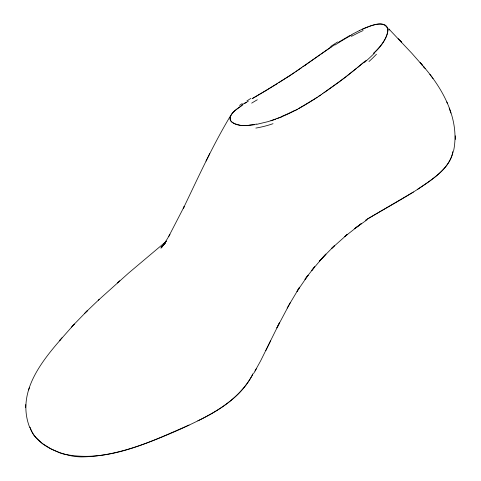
<?xml version="1.0" encoding="UTF-8"?>
<svg xmlns="http://www.w3.org/2000/svg" width="481" height="481" viewBox="0 0 481 481"><rect width="100%" height="100%" fill="white"/><g stroke="black" fill="none" stroke-linecap="round" stroke-linejoin="round"><path stroke-width="0.72" d="M29.63 427.302C14.093 386.952 50.174 351.815 74.302 324.08L71.519 327.044M25.661 407.714L25.758 404.545M425.162 68.5L423.28 66.276C443.181 89.057 460.101 119.889 453.577 150.956M452.982 151.551C449.392 169.661 431.391 179.684 417.466 189.418M453.084 151.575C450.414 164.983 439.057 174.17 428.661 181.896C409.103 195.731 387.812 206.848 367.292 219.156M29.335 387.8L28.607 389.935M230.67 116.029C233.093 110.901 238.402 108.051 242.785 104.798M253.253 373.28C241.967 395.851 219.913 410.227 197.823 420.851M230.73 115.452C212.74 145.328 198.358 177.128 183.249 208.501L184.157 206.614L168.699 236.52M290.199 302.82L276.888 327.922L279.623 322.529L260.648 360.822L253.842 373.148M265.777 350.649L270.562 340.885M206.012 161.111L209.722 153.649M252.765 374.308C238.179 402.729 207.467 416.492 179.984 429.371C148.731 442.965 115.891 456.493 81.307 456.914A46.008 27.886 -6.9 0 1 72.817 456.156C55.868 452.771 36.153 444.576 29.792 427.134M255.092 371.019L256.283 368.843M287.151 308.068L299.591 287.175L297.005 291.396L308.153 275.15L304.96 279.341L314.694 266.769L311.556 270.725L322.282 258.087M169.949 234.373L164.574 243.38L166.011 241.089L161.369 247.673L165.272 242.695L160.888 248.118L165.013 243.212M60.684 339.297L59.385 340.843L61.977 337.776M163.071 245.34L165.704 242.37M72.962 325.505L87.482 310.582L84.602 313.39M322.943 257.347L334.409 245.737L331.475 248.551L347.474 234.301L344.697 236.628L361.447 223.521L354.737 228.541L366.997 219.847M373.797 53.217C380.002 46.699 386.868 39.532 387.993 30.189A8.838 5.658 -16.4 0 0 387.698 28.644C382.756 18.987 369.27 26.78 362.187 29.269M373.749 53.126C386.664 42.737 399.362 16.017 369.216 26.365M86.147 311.88L99.152 299.453M98.328 300.222L128.661 273.022L166.438 241.185M118.236 282.197L117.46 282.906L119.841 280.76M366.288 60.263L347.102 75.944M364.039 62.115L357.78 67.364M356.734 68.236L339.424 81.734M346.176 76.738L322.709 93.585M339.508 81.716L323.845 92.863M241.925 105.387C237.476 109.247 229.281 112.71 230.171 119.703A13.979 7.203 -1 0 0 232.353 122.469L235.57 124.176A15.272 7.936 -1.3 0 0 239.803 125.307L246.194 125.643L254.503 124.729M305.002 65.32L318.681 55.688M317.538 56.487L295.983 71.483M318.717 55.646L330.074 47.751M317.598 56.433L319.817 54.888M305.056 65.248L302.789 66.823M320.959 54.094L331.235 46.964M301.635 67.653L291.588 74.459M244.582 103.541L246.38 102.321M321.579 94.342L322.745 93.615M330.14 47.769L334.794 44.685M294.973 72.192L292.725 73.701M321.639 94.36L318.188 96.603M290.446 75.216L292.574 73.773M320.532 95.1C306.83 104.359 292.49 112.825 276.948 118.621M289.303 75.974L291.438 74.531M245.544 102.946L248.37 101.1M288.155 76.732L290.302 75.283M289.159 76.034L267.556 89.55M288.023 76.78L278.914 82.612M317.195 97.3L313.816 99.483M313.642 99.549L298.635 108.562M338.233 42.418L350.228 35.287M277.723 83.411L265.302 90.891M413.419 192.033L367.243 219.095M252.315 98.617L267.43 89.646M365.524 220.226L366.702 219.51M252.146 98.641L265.205 90.969M351.653 34.59L359.361 30.592M297.426 109.343L295.039 110.612M189.045 425.078C149.964 441.961 106.986 463.612 63.306 453.95A32.179 19.541 -6.9 0 1 59.337 452.657M281.866 116.775L268.416 121.543L256.86 124.302M275.733 119.186L270.893 120.845M249.837 125.24L242.905 125.613A8.917 4.696 -1.3 0 1 240.71 125.403L234.83 123.797A10.612 5.435 -0.7 0 1 234.163 123.479C232.082 122.451 229.623 120.611 230.177 117.971A28.006 14.262 -3.3 0 1 230.694 116.029M59.361 452.633L50.848 448.779M50.655 448.677L42.514 443.62L35.432 437.121M389.406 29.557L389.039 29.155L412.001 53.463L424.224 67.394M398.178 38.624L399.567 40.097M399.543 40.079L401.388 42.057L400.451 41.047L400.938 41.576M400.024 40.59L400.481 41.083M388.678 28.764L389.766 29.954M420.087 62.5L422.336 65.212L420.544 63.035L420.767 63.294M422.372 65.188L422.829 65.729M433.08 78.589L429.852 74.327M33.616 434.842L32.365 432.804M446.813 101.99L447.324 103.265M449.212 108.105L450.871 113.071M30.261 427.615L30.574 428.697A66.925 38.985 -8.6 0 0 32.425 432.786M455.339 139.484L455.297 135.786M363.636 28.559A80.628 49.946 -16.6 0 1 368.193 26.744M359.343 30.574A66.312 40.614 -16.7 0 1 363.684 28.632M335.149 44.931A191.077 114.718 -17 0 1 351.96 34.872M246.897 100.926A135.408 48.31 -16.9 0 1 250.854 98.401M242.111 104.828A181.517 51.166 -20.7 0 1 244.871 102.964M254.016 124.549A61.43 34.764 -1.1 0 1 249.789 125.054M256.746 124.056A57.822 33.454 -0.9 0 1 253.992 124.489M374.272 53.331A174.044 114.598 -13.7 0 1 364.538 62.368M376.467 54.227A138.372 92.232 -12.8 0 1 368.957 61.544M294.805 110.347A179.311 137.843 9.5 0 1 281.638 116.468M273.028 123.683A85.456 60.095 3.8 0 1 255.856 128.078M239.568 105.441A136.063 42.43 -19.5 0 1 242.22 103.547M251.677 103.144A111.52 40.296 -16.8 0 1 257.299 99.771M330.609 46.543A192.19 119.805 -16 0 1 337.638 41.961M351.413 36.388A112.65 66.558 -17.3 0 1 363.143 30.537M35.468 437.109A43.807 25.21 -6.3 0 1 33.646 434.836M325.871 254.154L319.294 261.339L325.871 254.154"/></g></svg>
